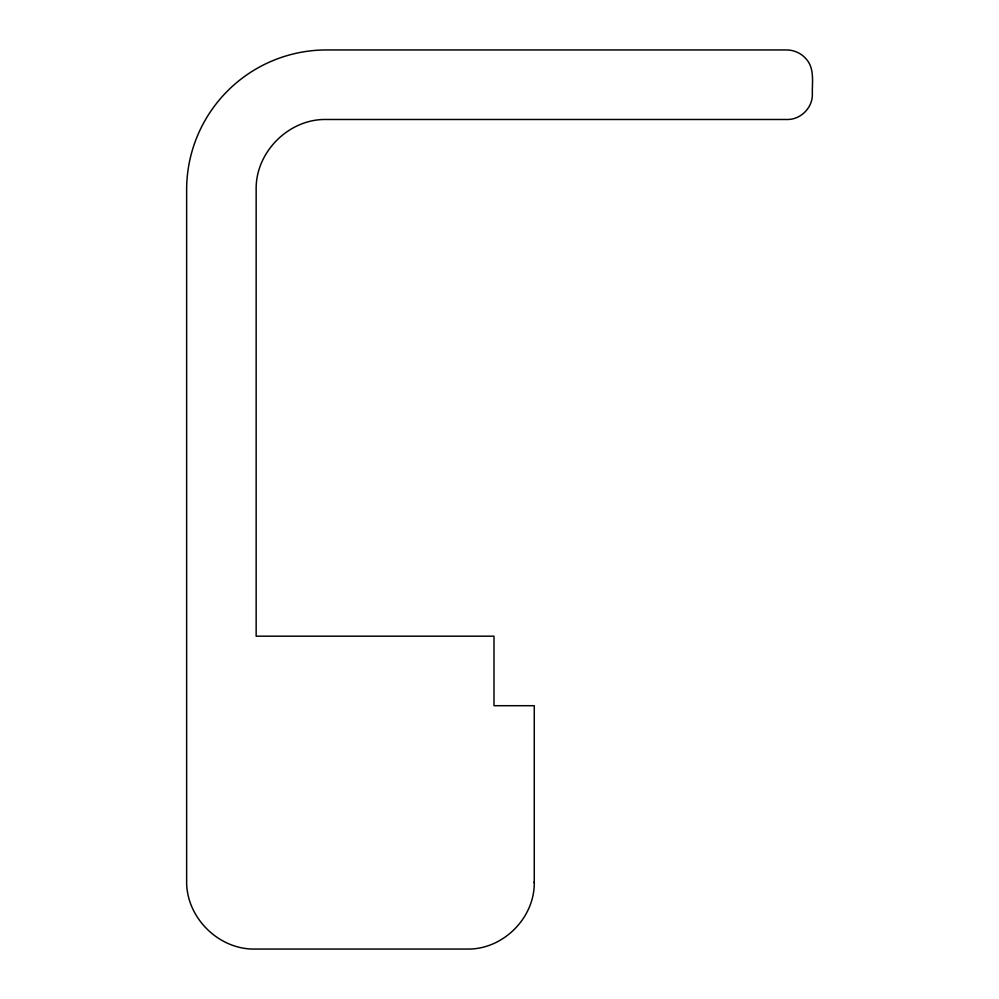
<?xml version="1.0" encoding="UTF-8"?>
<svg xmlns="http://www.w3.org/2000/svg" width="999" height="999" viewBox="0 0 999 999"><rect width="100%" height="100%" fill="white"/><g stroke="black" fill="none" stroke-linecap="round" stroke-linejoin="round"><path stroke-width="1.5" d="M534.265 881.792C535.089 917.769 502.984 949.887 467.008 949.05L255.157 949.05C218.506 949.899 185.789 917.182 186.638 880.531L186.638 189.785A139.835 139.835 0 0 1 326.473 49.95L786.563 49.95C794.093 49.95 801.51 53.384 806.33 59.166C814.847 68.731 812 82.642 812.362 94.218C812.674 107.73 800.611 119.793 787.1 119.48L326.473 119.48C288.861 118.606 255.294 152.173 256.156 189.785L256.156 636.188L493.993 636.188L493.993 705.706L534.265 705.706L534.265 882.916"/></g></svg>
